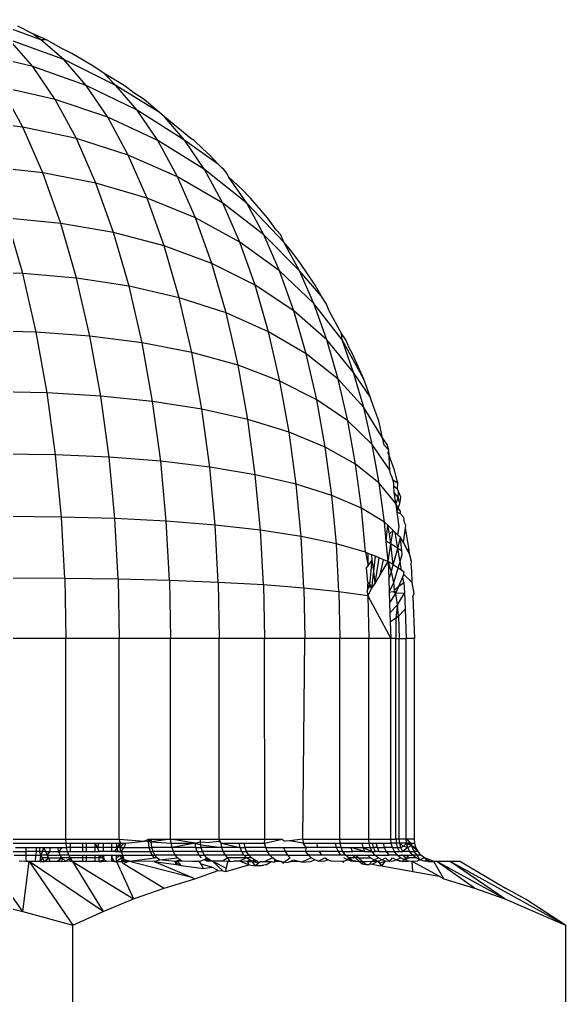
# Model space of a CAD drawing. Header units: millimetres. Extents: x 243 to 2849, y 203 to 3454.
# Drawn here: x 676.48 to 682.6, y 1586.66 to 1597.59 of the extents above; entities that cross this region are included whole.
import ezdxf

# ---------------------------------------------------------------- set-up
doc = ezdxf.new("R2010")
doc.units = ezdxf.units.MM

msp = doc.modelspace()

# ---------------------------------------------------------------- linework, layer by layer
for p, q in [((676.719, 1597.36), (676.105, 1597.588)), ((676.63, 1597.428), (676.462, 1597.513)), ((676.785, 1597.36), (676.63, 1597.428)), ((676.719, 1597.36), (676.63, 1597.428)), ((676.63, 1597.061), (676.37, 1597.36)), ((676.976, 1597.14), (676.37, 1597.36)), ((676.976, 1597.14), (676.719, 1597.36)), ((676.785, 1597.36), (676.719, 1597.36)), ((676.949, 1597.267), (676.785, 1597.36)), ((676.63, 1597.061), (676.018, 1597.207)), ((677.068, 1597.207), (676.949, 1597.267)), ((677.314, 1597.061), (677.068, 1597.207)), ((677.227, 1596.851), (676.976, 1597.14)), ((677.559, 1596.851), (676.976, 1597.14)), ((676.881, 1596.691), (676.63, 1597.061)), ((677.227, 1596.851), (676.63, 1597.061)), ((677.431, 1596.984), (677.314, 1597.061)), ((677.652, 1596.851), (677.431, 1596.984)), ((677.559, 1596.851), (677.431, 1596.984)), ((676.517, 1596.382), (676.275, 1596.829)), ((676.881, 1596.691), (676.275, 1596.829)), ((677.47, 1596.493), (677.227, 1596.851)), ((677.799, 1596.574), (677.227, 1596.851)), ((677.799, 1596.574), (677.559, 1596.851)), ((678.051, 1596.546), (677.559, 1596.851)), ((677.762, 1596.767), (677.652, 1596.851)), ((677.877, 1596.691), (677.762, 1596.767)), ((677.118, 1596.254), (676.881, 1596.691)), ((677.47, 1596.493), (676.881, 1596.691)), ((678.051, 1596.546), (677.877, 1596.691)), ((678.031, 1596.232), (677.799, 1596.574)), ((678.335, 1596.232), (677.799, 1596.574)), ((678.108, 1596.493), (678.051, 1596.546)), ((676.517, 1596.382), (675.907, 1596.455)), ((677.699, 1596.07), (677.47, 1596.493)), ((678.031, 1596.232), (677.47, 1596.493)), ((678.335, 1596.232), (678.108, 1596.493)), ((678.4, 1596.254), (678.108, 1596.493)), ((676.742, 1595.871), (676.517, 1596.382)), ((677.118, 1596.254), (676.517, 1596.382)), ((677.338, 1595.755), (677.118, 1596.254)), ((677.699, 1596.07), (677.118, 1596.254)), ((678.25, 1595.828), (678.031, 1596.232)), ((678.553, 1595.91), (678.031, 1596.232)), ((678.553, 1595.91), (678.335, 1596.232)), ((678.712, 1595.966), (678.335, 1596.232)), ((678.438, 1596.232), (678.4, 1596.254)), ((678.534, 1596.139), (678.438, 1596.232)), ((678.614, 1596.07), (678.534, 1596.139)), ((677.911, 1595.587), (677.699, 1596.07)), ((678.25, 1595.828), (677.699, 1596.07)), ((678.712, 1595.966), (678.614, 1596.07)), ((676.742, 1595.871), (676.134, 1595.938)), ((678.76, 1595.53), (678.553, 1595.91)), ((679.027, 1595.53), (678.553, 1595.91)), ((678.749, 1595.926), (678.712, 1595.966)), ((678.769, 1595.91), (678.749, 1595.926)), ((678.804, 1595.868), (678.769, 1595.91)), ((676.944, 1595.305), (676.742, 1595.871)), ((677.338, 1595.755), (676.742, 1595.871)), ((678.452, 1595.367), (678.25, 1595.828)), ((678.76, 1595.53), (678.25, 1595.828)), ((678.824, 1595.828), (678.804, 1595.868)), ((679.027, 1595.53), (678.824, 1595.828)), ((678.98, 1595.68), (678.824, 1595.828)), ((677.535, 1595.201), (677.338, 1595.755)), ((677.911, 1595.587), (677.338, 1595.755)), ((679.068, 1595.587), (678.98, 1595.68)), ((678.102, 1595.052), (677.911, 1595.587)), ((678.452, 1595.367), (677.911, 1595.587)), ((679.259, 1595.367), (679.068, 1595.587)), ((678.95, 1595.095), (678.76, 1595.53)), ((679.218, 1595.177), (678.76, 1595.53)), ((679.218, 1595.177), (679.027, 1595.53)), ((679.443, 1595.095), (679.027, 1595.53)), ((676.518, 1594.744), (676.338, 1595.364)), ((676.944, 1595.305), (676.338, 1595.364)), ((678.635, 1594.855), (678.452, 1595.367)), ((678.95, 1595.095), (678.452, 1595.367)), ((679.357, 1595.232), (679.259, 1595.367)), ((677.121, 1594.692), (676.944, 1595.305)), ((677.535, 1595.201), (676.944, 1595.305)), ((679.408, 1595.177), (679.357, 1595.232)), ((677.708, 1594.602), (677.535, 1595.201)), ((678.102, 1595.052), (677.535, 1595.201)), ((679.395, 1594.773), (679.218, 1595.177)), ((679.618, 1594.773), (679.218, 1595.177)), ((679.443, 1595.095), (679.408, 1595.177)), ((678.27, 1594.472), (678.102, 1595.052)), ((678.635, 1594.855), (678.102, 1595.052)), ((679.122, 1594.613), (678.95, 1595.095)), ((679.395, 1594.773), (678.95, 1595.095)), ((679.618, 1594.773), (679.443, 1595.095)), ((679.527, 1594.999), (679.443, 1595.095)), ((679.631, 1594.855), (679.527, 1594.999)), ((678.795, 1594.302), (678.635, 1594.855)), ((679.122, 1594.613), (678.635, 1594.855)), ((679.796, 1594.613), (679.631, 1594.855)), ((676.518, 1594.744), (675.909, 1594.76)), ((676.669, 1594.087), (676.518, 1594.744)), ((677.121, 1594.692), (676.518, 1594.744)), ((677.27, 1594.043), (677.121, 1594.692)), ((677.708, 1594.602), (677.121, 1594.692)), ((679.555, 1594.326), (679.395, 1594.773)), ((679.779, 1594.406), (679.395, 1594.773)), ((679.779, 1594.406), (679.618, 1594.773)), ((679.861, 1594.492), (679.618, 1594.773)), ((677.855, 1593.968), (677.708, 1594.602)), ((678.27, 1594.472), (677.708, 1594.602)), ((679.273, 1594.091), (679.122, 1594.613)), ((679.555, 1594.326), (679.122, 1594.613)), ((679.861, 1594.492), (679.796, 1594.613)), ((678.411, 1593.859), (678.27, 1594.472)), ((678.795, 1594.302), (678.27, 1594.472)), ((679.917, 1594.406), (679.861, 1594.492)), ((679.924, 1593.999), (679.779, 1594.406)), ((680.095, 1593.999), (679.779, 1594.406)), ((679.951, 1594.326), (679.917, 1594.406)), ((678.93, 1593.716), (678.795, 1594.302)), ((679.273, 1594.091), (678.795, 1594.302)), ((679.695, 1593.842), (679.555, 1594.326)), ((679.924, 1593.999), (679.555, 1594.326)), ((680.089, 1594.071), (679.951, 1594.326)), ((676.669, 1594.087), (676.061, 1594.101)), ((676.792, 1593.406), (676.669, 1594.087)), ((677.27, 1594.043), (676.669, 1594.087)), ((677.392, 1593.371), (677.27, 1594.043)), ((677.855, 1593.968), (677.27, 1594.043)), ((679.4, 1593.539), (679.273, 1594.091)), ((679.695, 1593.842), (679.273, 1594.091)), ((680.138, 1593.999), (680.089, 1594.071)), ((680.095, 1593.999), (680.089, 1594.071)), ((677.973, 1593.31), (677.855, 1593.968)), ((678.411, 1593.859), (677.855, 1593.968)), ((680.052, 1593.558), (679.924, 1593.999)), ((680.224, 1593.636), (679.924, 1593.999)), ((680.224, 1593.636), (680.095, 1593.999)), ((680.338, 1593.558), (680.095, 1593.999)), ((680.176, 1593.911), (680.138, 1593.999)), ((680.213, 1593.842), (680.176, 1593.911)), ((678.526, 1593.223), (678.411, 1593.859)), ((678.93, 1593.716), (678.411, 1593.859)), ((679.813, 1593.33), (679.695, 1593.842)), ((680.052, 1593.558), (679.695, 1593.842)), ((680.338, 1593.558), (680.213, 1593.842)), ((679.04, 1593.108), (678.93, 1593.716)), ((679.4, 1593.539), (678.93, 1593.716)), ((680.338, 1593.243), (680.224, 1593.636)), ((680.409, 1593.363), (680.224, 1593.636)), ((679.503, 1592.967), (679.4, 1593.539)), ((679.813, 1593.33), (679.4, 1593.539)), ((680.159, 1593.092), (680.052, 1593.558)), ((680.338, 1593.243), (680.052, 1593.558)), ((680.409, 1593.363), (680.338, 1593.558)), ((676.792, 1593.406), (676.184, 1593.417)), ((676.885, 1592.712), (676.792, 1593.406)), ((677.392, 1593.371), (676.792, 1593.406)), ((677.484, 1592.685), (677.392, 1593.371)), ((677.973, 1593.31), (677.392, 1593.371)), ((680.451, 1593.243), (680.409, 1593.363)), ((678.063, 1592.64), (677.973, 1593.31)), ((678.526, 1593.223), (677.973, 1593.31)), ((679.908, 1592.799), (679.813, 1593.33)), ((680.159, 1593.092), (679.813, 1593.33)), ((678.613, 1592.575), (678.526, 1593.223)), ((679.04, 1593.108), (678.526, 1593.223)), ((680.434, 1592.827), (680.338, 1593.243)), ((680.549, 1592.902), (680.338, 1593.243)), ((680.507, 1593.092), (680.451, 1593.243)), ((679.123, 1592.489), (679.04, 1593.108)), ((679.503, 1592.967), (679.04, 1593.108)), ((680.246, 1592.608), (680.159, 1593.092)), ((680.434, 1592.827), (680.159, 1593.092)), ((680.549, 1592.902), (680.507, 1593.092)), ((679.582, 1592.383), (679.503, 1592.967)), ((679.908, 1592.799), (679.503, 1592.967)), ((680.511, 1592.396), (680.434, 1592.827)), ((680.632, 1592.541), (680.434, 1592.827)), ((680.567, 1592.822), (680.549, 1592.902)), ((680.601, 1592.827), (680.549, 1592.902)), ((680.62, 1592.764), (680.567, 1592.822)), ((680.62, 1592.764), (680.601, 1592.827)), ((676.885, 1592.712), (676.278, 1592.72)), ((676.95, 1592.015), (676.885, 1592.712)), ((677.484, 1592.685), (676.885, 1592.712)), ((679.981, 1592.258), (679.908, 1592.799)), ((680.246, 1592.608), (679.908, 1592.799)), ((680.613, 1592.731), (680.62, 1592.764)), ((680.623, 1592.705), (680.613, 1592.731)), ((680.623, 1592.705), (680.62, 1592.764)), ((677.548, 1591.998), (677.484, 1592.685)), ((678.063, 1592.64), (677.484, 1592.685)), ((678.126, 1591.968), (678.063, 1592.64)), ((678.613, 1592.575), (678.063, 1592.64)), ((680.313, 1592.115), (680.246, 1592.608)), ((680.511, 1592.396), (680.246, 1592.608)), ((680.626, 1592.608), (680.623, 1592.705)), ((680.684, 1592.541), (680.623, 1592.705)), ((680.632, 1592.541), (680.626, 1592.608)), ((678.674, 1591.925), (678.613, 1592.575)), ((679.123, 1592.489), (678.613, 1592.575)), ((679.181, 1591.868), (679.123, 1592.489)), ((679.582, 1592.383), (679.123, 1592.489)), ((680.64, 1592.501), (680.632, 1592.541)), ((680.656, 1592.46), (680.64, 1592.501)), ((680.689, 1592.511), (680.684, 1592.541)), ((680.72, 1592.396), (680.689, 1592.511)), ((679.636, 1591.798), (679.582, 1592.383)), ((679.981, 1592.258), (679.582, 1592.383)), ((680.571, 1591.957), (680.511, 1592.396)), ((680.7, 1592.167), (680.511, 1592.396)), ((680.677, 1592.396), (680.656, 1592.46)), ((680.666, 1592.427), (680.656, 1592.46)), ((680.72, 1592.396), (680.666, 1592.427)), ((680.677, 1592.357), (680.677, 1592.396)), ((680.718, 1592.329), (680.72, 1592.396)), ((680.678, 1592.289), (680.677, 1592.357)), ((680.718, 1592.329), (680.677, 1592.357)), ((680.7, 1592.167), (680.678, 1592.289)), ((680.724, 1592.234), (680.678, 1592.289)), ((680.729, 1592.3), (680.718, 1592.329)), ((680.724, 1592.234), (680.729, 1592.3)), ((680.754, 1592.238), (680.729, 1592.3)), ((680.032, 1591.716), (679.981, 1592.258)), ((680.313, 1592.115), (679.981, 1592.258)), ((680.724, 1592.234), (680.7, 1592.167)), ((680.704, 1592.135), (680.7, 1592.167)), ((680.726, 1592.115), (680.7, 1592.167)), ((680.743, 1592.167), (680.724, 1592.234)), ((680.726, 1592.115), (680.743, 1592.167)), ((680.743, 1592.167), (680.754, 1592.238)), ((680.359, 1591.621), (680.313, 1592.115)), ((680.571, 1591.957), (680.313, 1592.115)), ((680.726, 1592.115), (680.704, 1592.135)), ((680.713, 1592.071), (680.704, 1592.135)), ((680.713, 1592.071), (680.726, 1592.115)), ((680.734, 1591.91), (680.713, 1592.071)), ((680.752, 1592.051), (680.713, 1592.071)), ((680.751, 1592.082), (680.726, 1592.115)), ((680.752, 1592.051), (680.751, 1592.082)), ((680.787, 1592.01), (680.752, 1592.051)), ((676.95, 1592.015), (676.343, 1592.021)), ((676.988, 1591.327), (676.95, 1592.015)), ((677.548, 1591.998), (676.95, 1592.015)), ((677.585, 1591.319), (677.548, 1591.998)), ((678.126, 1591.968), (677.548, 1591.998)), ((678.162, 1591.304), (678.126, 1591.968)), ((678.674, 1591.925), (678.126, 1591.968)), ((680.59, 1591.744), (680.571, 1591.957)), ((680.607, 1591.923), (680.571, 1591.957)), ((680.796, 1591.956), (680.787, 1592.01)), ((680.81, 1591.924), (680.796, 1591.956)), ((678.708, 1591.283), (678.674, 1591.925)), ((679.181, 1591.868), (678.674, 1591.925)), ((679.214, 1591.255), (679.181, 1591.868)), ((679.636, 1591.798), (679.181, 1591.868)), ((680.59, 1591.744), (680.607, 1591.923)), ((680.626, 1591.829), (680.607, 1591.923)), ((680.667, 1591.865), (680.607, 1591.923)), ((680.626, 1591.829), (680.667, 1591.865)), ((680.642, 1591.716), (680.667, 1591.865)), ((680.69, 1591.843), (680.667, 1591.865)), ((680.719, 1591.664), (680.69, 1591.843)), ((680.722, 1591.813), (680.69, 1591.843)), ((680.722, 1591.813), (680.734, 1591.91)), ((680.783, 1591.73), (680.806, 1591.896)), ((680.806, 1591.896), (680.81, 1591.924)), ((680.845, 1591.672), (680.806, 1591.896)), ((679.668, 1591.22), (679.636, 1591.798)), ((680.032, 1591.716), (679.636, 1591.798)), ((680.642, 1591.716), (680.59, 1591.744)), ((680.611, 1591.516), (680.59, 1591.744)), ((680.642, 1591.716), (680.626, 1591.829)), ((680.719, 1591.664), (680.751, 1591.785)), ((680.751, 1591.785), (680.722, 1591.813)), ((680.765, 1591.633), (680.751, 1591.785)), ((680.783, 1591.73), (680.751, 1591.785)), ((680.838, 1591.631), (680.783, 1591.73)), ((680.061, 1591.179), (680.032, 1591.716)), ((680.359, 1591.621), (680.032, 1591.716)), ((680.39, 1591.608), (680.359, 1591.621)), ((680.359, 1591.621), (680.387, 1591.47)), ((680.611, 1591.516), (680.642, 1591.716)), ((680.719, 1591.664), (680.642, 1591.716)), ((680.67, 1591.479), (680.642, 1591.716)), ((680.67, 1591.479), (680.719, 1591.664)), ((680.765, 1591.633), (680.719, 1591.664)), ((680.746, 1591.517), (680.719, 1591.664)), ((680.769, 1591.594), (680.765, 1591.633)), ((680.838, 1591.631), (680.845, 1591.672)), ((680.853, 1591.604), (680.838, 1591.631)), ((680.853, 1591.604), (680.845, 1591.672)), ((680.387, 1591.47), (680.39, 1591.608)), ((680.387, 1591.47), (680.434, 1591.531)), ((680.428, 1591.592), (680.39, 1591.608)), ((680.407, 1591.255), (680.434, 1591.531)), ((680.434, 1591.531), (680.428, 1591.592)), ((680.469, 1591.576), (680.428, 1591.592)), ((680.451, 1591.408), (680.434, 1591.531)), ((680.451, 1591.408), (680.469, 1591.576)), ((680.467, 1591.272), (680.513, 1591.557)), ((680.513, 1591.557), (680.469, 1591.576)), ((680.561, 1591.537), (680.513, 1591.557)), ((680.524, 1591.369), (680.561, 1591.537)), ((680.524, 1591.369), (680.611, 1591.516)), ((680.611, 1591.516), (680.561, 1591.537)), ((680.649, 1591.403), (680.611, 1591.516)), ((680.67, 1591.479), (680.611, 1591.516)), ((680.611, 1591.516), (680.619, 1591.321)), ((680.724, 1591.443), (680.746, 1591.517)), ((680.746, 1591.517), (680.769, 1591.594)), ((680.763, 1591.418), (680.746, 1591.517)), ((680.872, 1591.516), (680.853, 1591.604)), ((680.869, 1591.489), (680.872, 1591.516)), ((680.368, 1591.447), (680.387, 1591.47)), ((680.383, 1591.283), (680.368, 1591.447)), ((680.431, 1591.22), (680.451, 1591.408)), ((680.467, 1591.272), (680.451, 1591.408)), ((680.619, 1591.321), (680.649, 1591.403)), ((680.649, 1591.403), (680.67, 1591.479)), ((680.677, 1591.283), (680.649, 1591.403)), ((680.724, 1591.443), (680.67, 1591.479)), ((680.677, 1591.283), (680.724, 1591.443)), ((680.787, 1591.403), (680.724, 1591.443)), ((680.787, 1591.403), (680.763, 1591.418)), ((680.787, 1591.403), (680.776, 1591.344)), ((680.788, 1591.372), (680.787, 1591.403)), ((680.879, 1591.416), (680.869, 1591.489)), ((680.883, 1591.283), (680.879, 1591.416)), ((676.988, 1591.327), (676.381, 1591.33)), ((676.988, 1591.327), (677, 1590.656)), ((677.585, 1591.319), (676.988, 1591.327)), ((677.585, 1591.319), (677.596, 1590.656)), ((678.162, 1591.304), (677.585, 1591.319)), ((678.162, 1591.304), (678.173, 1590.656)), ((678.708, 1591.283), (678.162, 1591.304)), ((680.467, 1591.272), (680.524, 1591.369)), ((680.619, 1591.321), (680.624, 1591.174)), ((680.733, 1591.24), (680.776, 1591.344)), ((680.776, 1591.344), (680.788, 1591.372)), ((680.787, 1591.283), (680.776, 1591.344)), ((680.883, 1591.283), (680.788, 1591.372)), ((678.708, 1591.283), (678.72, 1590.656)), ((679.214, 1591.255), (678.708, 1591.283)), ((679.214, 1591.255), (679.225, 1590.656)), ((679.668, 1591.22), (679.214, 1591.255)), ((679.668, 1591.22), (679.678, 1590.656)), ((680.061, 1591.179), (679.668, 1591.22)), ((680.061, 1591.179), (680.07, 1590.656)), ((680.385, 1591.133), (680.061, 1591.179)), ((680.383, 1591.283), (680.379, 1591.249)), ((680.431, 1591.22), (680.379, 1591.249)), ((680.379, 1591.249), (680.382, 1591.2)), ((680.407, 1591.255), (680.382, 1591.2)), ((680.385, 1591.133), (680.382, 1591.2)), ((680.383, 1591.283), (680.407, 1591.255)), ((680.385, 1591.133), (680.431, 1591.22)), ((680.407, 1591.255), (680.431, 1591.22)), ((680.431, 1591.22), (680.467, 1591.272)), ((680.624, 1591.174), (680.677, 1591.283)), ((680.624, 1591.174), (680.663, 1591.183)), ((680.7, 1591.159), (680.663, 1591.183)), ((680.684, 1591.2), (680.677, 1591.283)), ((680.684, 1591.2), (680.733, 1591.24)), ((680.7, 1591.159), (680.684, 1591.2)), ((680.7, 1591.159), (680.733, 1591.24)), ((680.733, 1591.24), (680.787, 1591.283)), ((680.787, 1591.283), (680.795, 1591.163)), ((680.903, 1591.159), (680.883, 1591.283)), ((680.385, 1591.133), (680.643, 1590.656)), ((680.385, 1591.133), (680.394, 1590.656)), ((680.624, 1591.174), (680.628, 1591.05)), ((680.628, 1591.05), (680.7, 1591.159)), ((680.795, 1591.163), (680.7, 1591.159)), ((680.717, 1591.032), (680.7, 1591.159)), ((680.717, 1591.032), (680.795, 1591.163)), ((680.795, 1591.163), (680.802, 1590.982)), ((680.889, 1591.125), (680.903, 1591.159)), ((680.889, 1591.125), (680.906, 1590.656)), ((680.628, 1591.05), (680.632, 1590.941)), ((680.632, 1590.941), (680.717, 1591.032)), ((680.717, 1591.032), (680.7, 1590.885)), ((680.728, 1590.905), (680.717, 1591.032)), ((680.728, 1590.905), (680.802, 1590.982)), ((680.802, 1590.982), (680.814, 1590.656)), ((680.632, 1590.941), (680.636, 1590.841)), ((680.636, 1590.841), (680.7, 1590.885)), ((680.7, 1590.885), (680.728, 1590.905)), ((680.7, 1590.885), (680.7, 1590.656)), ((680.728, 1590.905), (680.737, 1590.656)), ((680.636, 1590.841), (680.643, 1590.656)), ((677, 1590.656), (676.393, 1590.656)), ((677, 1588.406), (677, 1590.656)), ((677.596, 1590.656), (677, 1590.656)), ((677.596, 1588.406), (677.596, 1590.656)), ((678.173, 1590.656), (677.596, 1590.656)), ((678.173, 1588.406), (678.173, 1590.656)), ((678.72, 1590.656), (678.173, 1590.656)), ((678.72, 1588.406), (678.72, 1590.656)), ((679.225, 1590.656), (678.72, 1590.656)), ((679.23, 1588.406), (679.225, 1590.656)), ((679.678, 1590.656), (679.225, 1590.656)), ((679.657, 1588.406), (679.678, 1590.656)), ((680.07, 1590.656), (679.678, 1590.656)), ((680.07, 1588.406), (680.07, 1590.656)), ((680.394, 1590.656), (680.07, 1590.656)), ((680.394, 1588.406), (680.394, 1590.656)), ((680.643, 1590.656), (680.394, 1590.656)), ((680.643, 1588.406), (680.643, 1590.656)), ((680.7, 1590.656), (680.643, 1590.656)), ((680.7, 1588.406), (680.7, 1590.656)), ((680.7, 1590.656), (680.737, 1590.656)), ((680.737, 1588.406), (680.737, 1590.656)), ((680.737, 1590.656), (680.814, 1590.656)), ((680.814, 1588.406), (680.814, 1590.656)), ((680.906, 1590.656), (680.814, 1590.656)), ((680.906, 1588.406), (680.906, 1590.656)), ((676.393, 1588.406), (677, 1588.406)), ((676.394, 1588.361), (677.002, 1588.361)), ((677, 1588.406), (677.596, 1588.406)), ((677.002, 1588.361), (677, 1588.406)), ((677.008, 1588.314), (677.002, 1588.361)), ((677.002, 1588.361), (677.047, 1588.361)), ((677.047, 1588.361), (677.047, 1588.314)), ((677.047, 1588.361), (677.19, 1588.361)), ((677.19, 1588.314), (677.19, 1588.361)), ((677.19, 1588.361), (677.232, 1588.361)), ((677.232, 1588.314), (677.232, 1588.361)), ((677.232, 1588.361), (677.328, 1588.361)), ((677.356, 1588.314), (677.328, 1588.361)), ((677.328, 1588.314), (677.328, 1588.361)), ((677.328, 1588.361), (677.374, 1588.361)), ((677.356, 1588.314), (677.374, 1588.361)), ((677.374, 1588.361), (677.42, 1588.361)), ((677.42, 1588.361), (677.42, 1588.314)), ((677.42, 1588.361), (677.515, 1588.361)), ((677.515, 1588.314), (677.515, 1588.361)), ((677.515, 1588.361), (677.568, 1588.361)), ((677.575, 1588.314), (677.568, 1588.361)), ((677.568, 1588.361), (677.612, 1588.361)), ((677.575, 1588.314), (677.612, 1588.361)), ((677.612, 1588.361), (677.596, 1588.406)), ((677.596, 1588.406), (677.88, 1588.384)), ((677.606, 1588.314), (677.612, 1588.361)), ((677.645, 1588.361), (677.606, 1588.314)), ((677.612, 1588.361), (677.645, 1588.361)), ((677.645, 1588.361), (677.673, 1588.361)), ((677.653, 1588.314), (677.673, 1588.361)), ((677.673, 1588.361), (677.88, 1588.384)), ((677.88, 1588.384), (677.925, 1588.406)), ((677.926, 1588.38), (677.88, 1588.384)), ((677.925, 1588.406), (677.926, 1588.38)), ((677.925, 1588.406), (677.955, 1588.406)), ((677.926, 1588.38), (677.955, 1588.406)), ((677.935, 1588.314), (677.926, 1588.38)), ((677.926, 1588.38), (677.956, 1588.378)), ((677.955, 1588.406), (677.956, 1588.378)), ((677.955, 1588.406), (678.173, 1588.406)), ((678.173, 1588.406), (677.956, 1588.378)), ((677.965, 1588.314), (677.956, 1588.378)), ((677.956, 1588.378), (678.182, 1588.361)), ((678.182, 1588.361), (678.173, 1588.406)), ((678.448, 1588.361), (678.173, 1588.406)), ((678.173, 1588.406), (678.446, 1588.406)), ((678.191, 1588.314), (678.182, 1588.361)), ((678.182, 1588.361), (678.448, 1588.361)), ((678.448, 1588.361), (678.191, 1588.314)), ((678.446, 1588.406), (678.506, 1588.406)), ((678.448, 1588.361), (678.507, 1588.379)), ((678.457, 1588.314), (678.448, 1588.361)), ((678.448, 1588.361), (678.513, 1588.342)), ((678.506, 1588.406), (678.507, 1588.379)), ((678.506, 1588.406), (678.72, 1588.406)), ((678.518, 1588.314), (678.507, 1588.379)), ((678.507, 1588.379), (678.609, 1588.37)), ((678.513, 1588.342), (678.749, 1588.314)), ((678.721, 1588.381), (678.609, 1588.37)), ((678.72, 1588.406), (679.23, 1588.406)), ((678.739, 1588.361), (678.72, 1588.406)), ((678.721, 1588.381), (678.72, 1588.406)), ((678.739, 1588.361), (678.721, 1588.381)), ((678.749, 1588.314), (678.739, 1588.361)), ((678.739, 1588.361), (678.944, 1588.361)), ((678.739, 1588.361), (678.954, 1588.314)), ((678.954, 1588.314), (678.944, 1588.361)), ((678.944, 1588.361), (678.999, 1588.361)), ((679.009, 1588.314), (678.999, 1588.361)), ((678.999, 1588.361), (679.228, 1588.361)), ((679.228, 1588.361), (679.23, 1588.406)), ((679.228, 1588.361), (679.425, 1588.406)), ((679.243, 1588.314), (679.228, 1588.361)), ((679.23, 1588.406), (679.425, 1588.406)), ((679.425, 1588.406), (679.449, 1588.384)), ((679.508, 1588.39), (679.449, 1588.384)), ((679.657, 1588.406), (679.508, 1588.39)), ((679.661, 1588.361), (679.508, 1588.39)), ((679.657, 1588.406), (679.661, 1588.361)), ((679.657, 1588.406), (680.07, 1588.406)), ((679.693, 1588.314), (679.661, 1588.361)), ((679.661, 1588.361), (679.808, 1588.361)), ((679.808, 1588.361), (679.82, 1588.314)), ((679.808, 1588.361), (680.022, 1588.361)), ((680.033, 1588.314), (680.022, 1588.361)), ((680.022, 1588.361), (680.074, 1588.361)), ((680.07, 1588.406), (680.394, 1588.406)), ((680.074, 1588.361), (680.07, 1588.406)), ((680.086, 1588.314), (680.074, 1588.361)), ((680.074, 1588.361), (680.316, 1588.361)), ((680.316, 1588.361), (680.329, 1588.314)), ((680.316, 1588.361), (680.398, 1588.361)), ((680.394, 1588.406), (680.643, 1588.406)), ((680.398, 1588.361), (680.394, 1588.406)), ((680.41, 1588.314), (680.398, 1588.361)), ((680.398, 1588.361), (680.435, 1588.361)), ((680.448, 1588.314), (680.435, 1588.361)), ((680.435, 1588.361), (680.478, 1588.361)), ((680.491, 1588.314), (680.478, 1588.361)), ((680.478, 1588.361), (680.555, 1588.361)), ((680.555, 1588.361), (680.568, 1588.314)), ((680.555, 1588.361), (680.647, 1588.361)), ((680.647, 1588.361), (680.643, 1588.406)), ((680.643, 1588.406), (680.7, 1588.406)), ((680.66, 1588.314), (680.647, 1588.361)), ((680.704, 1588.361), (680.647, 1588.361)), ((680.7, 1588.406), (680.704, 1588.361)), ((680.737, 1588.406), (680.7, 1588.406)), ((680.717, 1588.314), (680.704, 1588.361)), ((680.742, 1588.361), (680.704, 1588.361)), ((680.814, 1588.406), (680.737, 1588.406)), ((680.742, 1588.361), (680.737, 1588.406)), ((680.818, 1588.361), (680.742, 1588.361)), ((680.755, 1588.314), (680.742, 1588.361)), ((680.742, 1588.361), (680.784, 1588.326)), ((680.818, 1588.361), (680.784, 1588.326)), ((680.818, 1588.361), (680.814, 1588.406)), ((680.867, 1588.361), (680.814, 1588.406)), ((680.906, 1588.406), (680.814, 1588.406)), ((680.831, 1588.314), (680.818, 1588.361)), ((680.818, 1588.361), (680.842, 1588.35)), ((680.867, 1588.361), (680.818, 1588.361)), ((680.831, 1588.314), (680.874, 1588.336)), ((680.842, 1588.35), (680.91, 1588.361)), ((680.842, 1588.35), (680.874, 1588.336)), ((680.874, 1588.336), (680.867, 1588.361)), ((680.867, 1588.361), (680.91, 1588.361)), ((680.904, 1588.269), (680.874, 1588.336)), ((680.874, 1588.336), (680.924, 1588.314)), ((680.874, 1588.336), (680.947, 1588.269)), ((680.91, 1588.361), (680.906, 1588.406)), ((680.924, 1588.314), (680.91, 1588.361)), ((676.409, 1588.269), (676.551, 1588.269)), ((676.422, 1588.229), (676.551, 1588.229)), ((676.435, 1588.314), (676.551, 1588.314)), ((676.551, 1588.314), (676.551, 1588.269)), ((676.551, 1588.314), (676.667, 1588.314)), ((676.551, 1588.269), (676.551, 1588.229)), ((676.666, 1588.269), (676.551, 1588.269)), ((676.551, 1588.229), (676.551, 1588.156)), ((676.551, 1588.229), (676.664, 1588.229)), ((676.662, 1588.156), (676.664, 1588.229)), ((676.666, 1588.269), (676.664, 1588.229)), ((676.664, 1588.229), (676.719, 1588.229)), ((676.667, 1588.314), (676.666, 1588.269)), ((676.705, 1588.269), (676.666, 1588.269)), ((676.667, 1588.314), (676.711, 1588.314)), ((676.705, 1588.269), (676.711, 1588.314)), ((676.719, 1588.229), (676.705, 1588.269)), ((676.776, 1588.269), (676.705, 1588.269)), ((676.711, 1588.314), (676.753, 1588.314)), ((676.711, 1588.156), (676.719, 1588.229)), ((676.753, 1588.314), (676.719, 1588.229)), ((676.737, 1588.197), (676.719, 1588.229)), ((676.79, 1588.229), (676.719, 1588.229)), ((676.776, 1588.269), (676.753, 1588.314)), ((676.753, 1588.314), (676.825, 1588.314)), ((676.79, 1588.229), (676.776, 1588.269)), ((676.776, 1588.269), (676.825, 1588.269)), ((676.79, 1588.229), (676.825, 1588.269)), ((676.808, 1588.197), (676.79, 1588.229)), ((676.79, 1588.229), (676.935, 1588.229)), ((676.825, 1588.314), (676.909, 1588.314)), ((676.825, 1588.269), (676.825, 1588.314)), ((676.825, 1588.269), (676.92, 1588.269)), ((676.92, 1588.269), (676.909, 1588.314)), ((676.909, 1588.314), (676.957, 1588.314)), ((676.957, 1588.314), (676.92, 1588.269)), ((676.935, 1588.229), (676.92, 1588.269)), ((676.92, 1588.269), (677.019, 1588.269)), ((677.034, 1588.229), (676.935, 1588.229)), ((676.954, 1588.197), (676.935, 1588.229)), ((676.957, 1588.314), (677.008, 1588.314)), ((677.019, 1588.269), (677.008, 1588.314)), ((677.047, 1588.314), (677.008, 1588.314)), ((677.034, 1588.229), (677.019, 1588.269)), ((677.019, 1588.269), (677.047, 1588.269)), ((677.054, 1588.197), (677.034, 1588.229)), ((677.034, 1588.229), (677.047, 1588.156)), ((677.034, 1588.229), (677.19, 1588.229)), ((677.047, 1588.314), (677.047, 1588.269)), ((677.19, 1588.314), (677.047, 1588.314)), ((677.047, 1588.269), (677.19, 1588.269)), ((677.19, 1588.269), (677.19, 1588.314)), ((677.232, 1588.314), (677.19, 1588.314)), ((677.19, 1588.269), (677.232, 1588.269)), ((677.19, 1588.156), (677.19, 1588.229)), ((677.19, 1588.229), (677.232, 1588.229)), ((677.232, 1588.269), (677.232, 1588.314)), ((677.328, 1588.314), (677.232, 1588.314)), ((677.232, 1588.269), (677.328, 1588.269)), ((677.232, 1588.156), (677.232, 1588.229)), ((677.232, 1588.229), (677.328, 1588.229)), ((677.328, 1588.269), (677.328, 1588.314)), ((677.356, 1588.314), (677.328, 1588.314)), ((677.328, 1588.269), (677.374, 1588.269)), ((677.328, 1588.156), (677.328, 1588.229)), ((677.328, 1588.229), (677.374, 1588.229)), ((677.374, 1588.269), (677.356, 1588.314)), ((677.42, 1588.314), (677.356, 1588.314)), ((677.42, 1588.269), (677.374, 1588.269)), ((677.374, 1588.156), (677.374, 1588.229)), ((677.406, 1588.197), (677.374, 1588.229)), ((677.374, 1588.229), (677.42, 1588.229)), ((677.406, 1588.197), (677.42, 1588.229)), ((677.42, 1588.314), (677.42, 1588.269)), ((677.515, 1588.314), (677.42, 1588.314)), ((677.515, 1588.269), (677.42, 1588.269)), ((677.42, 1588.229), (677.43, 1588.174)), ((677.42, 1588.229), (677.515, 1588.229)), ((677.515, 1588.269), (677.515, 1588.314)), ((677.575, 1588.314), (677.515, 1588.314)), ((677.547, 1588.269), (677.515, 1588.269)), ((677.588, 1588.269), (677.515, 1588.269)), ((677.515, 1588.156), (677.515, 1588.229)), ((677.515, 1588.229), (677.515, 1588.197)), ((677.515, 1588.229), (677.569, 1588.229)), ((677.575, 1588.314), (677.547, 1588.269)), ((677.588, 1588.269), (677.547, 1588.269)), ((677.547, 1588.269), (677.619, 1588.269)), ((677.569, 1588.156), (677.569, 1588.229)), ((677.569, 1588.197), (677.606, 1588.229)), ((677.569, 1588.229), (677.637, 1588.229)), ((677.588, 1588.269), (677.575, 1588.314)), ((677.606, 1588.314), (677.575, 1588.314)), ((677.619, 1588.269), (677.588, 1588.269)), ((677.619, 1588.269), (677.606, 1588.314)), ((677.606, 1588.314), (677.653, 1588.314)), ((677.628, 1588.197), (677.606, 1588.229)), ((677.619, 1588.269), (677.653, 1588.314)), ((677.637, 1588.229), (677.619, 1588.269)), ((677.619, 1588.269), (677.949, 1588.269)), ((677.629, 1588.156), (677.637, 1588.229)), ((677.653, 1588.174), (677.637, 1588.229)), ((677.637, 1588.229), (677.969, 1588.229)), ((677.653, 1588.314), (677.935, 1588.314)), ((677.949, 1588.269), (677.935, 1588.314)), ((677.935, 1588.314), (677.965, 1588.314)), ((677.969, 1588.229), (677.949, 1588.269)), ((677.949, 1588.269), (677.98, 1588.269)), ((677.98, 1588.269), (677.965, 1588.314)), ((678.191, 1588.314), (677.965, 1588.314)), ((677.993, 1588.197), (677.969, 1588.229)), ((677.969, 1588.229), (677.999, 1588.229)), ((677.999, 1588.229), (677.98, 1588.269)), ((678.206, 1588.269), (677.98, 1588.269)), ((678.023, 1588.197), (677.999, 1588.229)), ((678.226, 1588.229), (677.999, 1588.229)), ((678.206, 1588.269), (678.191, 1588.314)), ((678.457, 1588.314), (678.191, 1588.314)), ((678.226, 1588.229), (678.206, 1588.269)), ((678.473, 1588.269), (678.206, 1588.269)), ((678.251, 1588.197), (678.226, 1588.229)), ((678.495, 1588.229), (678.226, 1588.229)), ((678.473, 1588.269), (678.457, 1588.314)), ((678.457, 1588.314), (678.518, 1588.314)), ((678.495, 1588.229), (678.473, 1588.269)), ((678.473, 1588.269), (678.533, 1588.269)), ((678.521, 1588.197), (678.495, 1588.229)), ((678.495, 1588.229), (678.555, 1588.229)), ((678.533, 1588.269), (678.518, 1588.314)), ((678.749, 1588.314), (678.518, 1588.314)), ((678.555, 1588.229), (678.533, 1588.269)), ((678.765, 1588.269), (678.533, 1588.269)), ((678.582, 1588.197), (678.555, 1588.229)), ((678.788, 1588.229), (678.555, 1588.229)), ((678.765, 1588.269), (678.749, 1588.314)), ((678.954, 1588.314), (678.749, 1588.314)), ((678.788, 1588.229), (678.765, 1588.269)), ((678.971, 1588.269), (678.765, 1588.269)), ((678.816, 1588.197), (678.788, 1588.229)), ((678.995, 1588.229), (678.788, 1588.229)), ((678.971, 1588.269), (678.954, 1588.314)), ((678.954, 1588.314), (679.009, 1588.314)), ((678.995, 1588.229), (678.971, 1588.269)), ((678.971, 1588.269), (679.026, 1588.269)), ((679.025, 1588.197), (678.995, 1588.229)), ((678.995, 1588.229), (679.05, 1588.229)), ((679.243, 1588.314), (679.009, 1588.314)), ((679.026, 1588.269), (679.009, 1588.314)), ((679.05, 1588.229), (679.026, 1588.269)), ((679.261, 1588.269), (679.026, 1588.269)), ((679.08, 1588.197), (679.05, 1588.229)), ((679.287, 1588.229), (679.05, 1588.229)), ((679.261, 1588.269), (679.243, 1588.314)), ((679.243, 1588.314), (679.439, 1588.314)), ((679.287, 1588.229), (679.261, 1588.269)), ((679.457, 1588.269), (679.261, 1588.269)), ((679.317, 1588.197), (679.287, 1588.229)), ((679.483, 1588.229), (679.287, 1588.229)), ((679.439, 1588.314), (679.457, 1588.269)), ((679.439, 1588.314), (679.693, 1588.314)), ((679.457, 1588.269), (679.483, 1588.229)), ((679.691, 1588.269), (679.457, 1588.269)), ((679.483, 1588.229), (679.515, 1588.197)), ((679.483, 1588.229), (679.718, 1588.229)), ((679.691, 1588.269), (679.693, 1588.314)), ((679.718, 1588.229), (679.691, 1588.269)), ((679.839, 1588.269), (679.691, 1588.269)), ((679.82, 1588.314), (679.693, 1588.314)), ((679.751, 1588.197), (679.718, 1588.229)), ((679.867, 1588.229), (679.718, 1588.229)), ((680.033, 1588.314), (679.82, 1588.314)), ((679.839, 1588.269), (679.867, 1588.229)), ((680.054, 1588.269), (679.839, 1588.269)), ((680.082, 1588.229), (679.867, 1588.229)), ((680.054, 1588.269), (680.033, 1588.314)), ((680.086, 1588.314), (680.033, 1588.314)), ((680.082, 1588.229), (680.054, 1588.269)), ((680.106, 1588.269), (680.054, 1588.269)), ((680.135, 1588.229), (680.082, 1588.229)), ((680.106, 1588.269), (680.086, 1588.314)), ((680.086, 1588.314), (680.194, 1588.314)), ((680.135, 1588.229), (680.106, 1588.269)), ((680.106, 1588.269), (680.214, 1588.269)), ((680.171, 1588.197), (680.135, 1588.229)), ((680.135, 1588.229), (680.209, 1588.229)), ((680.214, 1588.269), (680.194, 1588.314)), ((680.194, 1588.314), (680.329, 1588.314)), ((680.35, 1588.269), (680.194, 1588.314)), ((680.245, 1588.197), (680.209, 1588.229)), ((680.209, 1588.229), (680.244, 1588.229)), ((680.35, 1588.269), (680.214, 1588.269)), ((680.28, 1588.197), (680.244, 1588.229)), ((680.244, 1588.229), (680.38, 1588.229)), ((680.329, 1588.314), (680.35, 1588.269)), ((680.329, 1588.314), (680.41, 1588.314)), ((680.329, 1588.314), (680.432, 1588.269)), ((680.35, 1588.269), (680.432, 1588.269)), ((680.38, 1588.229), (680.416, 1588.197)), ((680.38, 1588.229), (680.462, 1588.229)), ((680.432, 1588.269), (680.41, 1588.314)), ((680.41, 1588.314), (680.448, 1588.314)), ((680.462, 1588.229), (680.432, 1588.269)), ((680.432, 1588.269), (680.469, 1588.269)), ((680.469, 1588.269), (680.448, 1588.314)), ((680.491, 1588.314), (680.448, 1588.314)), ((680.499, 1588.197), (680.462, 1588.229)), ((680.462, 1588.229), (680.621, 1588.229)), ((680.513, 1588.269), (680.469, 1588.269)), ((680.513, 1588.269), (680.491, 1588.314)), ((680.491, 1588.314), (680.568, 1588.314)), ((680.513, 1588.269), (680.59, 1588.269)), ((680.568, 1588.314), (680.59, 1588.269)), ((680.66, 1588.314), (680.568, 1588.314)), ((680.59, 1588.269), (680.621, 1588.229)), ((680.59, 1588.269), (680.682, 1588.269)), ((680.713, 1588.229), (680.621, 1588.229)), ((680.682, 1588.269), (680.66, 1588.314)), ((680.66, 1588.314), (680.717, 1588.314)), ((680.713, 1588.229), (680.682, 1588.269)), ((680.682, 1588.269), (680.74, 1588.269)), ((680.752, 1588.197), (680.713, 1588.229)), ((680.713, 1588.229), (680.771, 1588.229)), ((680.74, 1588.269), (680.717, 1588.314)), ((680.717, 1588.314), (680.755, 1588.314)), ((680.74, 1588.269), (680.777, 1588.269)), ((680.784, 1588.326), (680.755, 1588.314)), ((680.777, 1588.269), (680.755, 1588.314)), ((680.771, 1588.229), (680.809, 1588.229)), ((680.81, 1588.197), (680.771, 1588.229)), ((680.831, 1588.314), (680.777, 1588.269)), ((680.854, 1588.269), (680.777, 1588.269)), ((680.831, 1588.314), (680.784, 1588.326)), ((680.848, 1588.197), (680.809, 1588.229)), ((680.809, 1588.229), (680.886, 1588.229)), ((680.854, 1588.269), (680.831, 1588.314)), ((680.886, 1588.229), (680.854, 1588.269)), ((680.854, 1588.269), (680.904, 1588.269)), ((680.925, 1588.197), (680.886, 1588.229)), ((680.936, 1588.229), (680.886, 1588.229)), ((680.947, 1588.269), (680.904, 1588.269)), ((680.936, 1588.229), (680.904, 1588.269)), ((680.947, 1588.269), (680.924, 1588.314)), ((680.979, 1588.229), (680.936, 1588.229)), ((680.969, 1588.174), (680.936, 1588.229)), ((680.979, 1588.229), (680.947, 1588.269)), ((681.019, 1588.197), (680.979, 1588.229)), ((676.518, 1587.597), (676.117, 1588.156)), ((676.551, 1588.156), (676.479, 1588.159)), ((676.518, 1587.597), (676.591, 1588.156)), ((676.591, 1588.156), (676.551, 1588.156)), ((676.591, 1588.156), (677.08, 1587.442)), ((677.42, 1587.598), (676.591, 1588.156)), ((676.662, 1588.156), (676.591, 1588.156)), ((676.711, 1588.156), (676.662, 1588.156)), ((676.737, 1588.197), (676.711, 1588.156)), ((676.711, 1588.156), (676.757, 1588.156)), ((676.757, 1588.156), (676.737, 1588.197)), ((676.808, 1588.197), (676.737, 1588.197)), ((676.757, 1588.156), (676.808, 1588.197)), ((676.825, 1588.156), (676.757, 1588.156)), ((676.825, 1588.156), (676.808, 1588.197)), ((676.808, 1588.197), (676.954, 1588.197)), ((676.905, 1588.156), (676.825, 1588.156)), ((676.954, 1588.197), (676.905, 1588.156)), ((676.957, 1588.156), (676.905, 1588.156)), ((676.996, 1588.16), (676.954, 1588.197)), ((677.054, 1588.197), (676.954, 1588.197)), ((676.954, 1588.197), (676.957, 1588.156)), ((676.957, 1588.156), (676.996, 1588.16)), ((676.996, 1588.16), (677.054, 1588.197)), ((677.047, 1588.156), (676.996, 1588.16)), ((677.075, 1588.156), (677.047, 1588.156)), ((677.075, 1588.156), (677.054, 1588.197)), ((677.406, 1588.197), (677.054, 1588.197)), ((677.075, 1588.156), (677.76, 1587.738)), ((677.075, 1588.156), (677.42, 1587.598)), ((677.19, 1588.156), (677.075, 1588.156)), ((677.232, 1588.156), (677.19, 1588.156)), ((677.328, 1588.156), (677.232, 1588.156)), ((677.374, 1588.156), (677.328, 1588.156)), ((677.43, 1588.174), (677.374, 1588.156)), ((677.374, 1588.156), (677.402, 1588.158)), ((677.43, 1588.174), (677.402, 1588.158)), ((677.402, 1588.158), (677.454, 1588.16)), ((677.43, 1588.174), (677.406, 1588.197)), ((677.454, 1588.16), (677.43, 1588.174)), ((677.515, 1588.156), (677.454, 1588.16)), ((677.515, 1588.197), (677.542, 1588.156)), ((677.542, 1588.156), (677.515, 1588.156)), ((677.542, 1588.156), (677.569, 1588.156)), ((677.569, 1588.156), (677.569, 1588.197)), ((677.628, 1588.197), (677.569, 1588.156)), ((677.569, 1588.156), (677.76, 1587.738)), ((677.569, 1588.156), (677.629, 1588.156)), ((677.653, 1588.174), (677.628, 1588.197)), ((677.629, 1588.156), (677.653, 1588.174)), ((677.629, 1588.156), (677.678, 1588.16)), ((677.646, 1588.134), (677.629, 1588.156)), ((677.712, 1588.16), (677.646, 1588.134)), ((677.646, 1588.134), (678.102, 1587.86)), ((677.678, 1588.16), (677.653, 1588.174)), ((677.712, 1588.16), (677.653, 1588.174)), ((677.712, 1588.16), (677.678, 1588.16)), ((677.712, 1588.16), (677.993, 1588.197)), ((677.989, 1588.156), (677.712, 1588.16)), ((677.712, 1588.16), (678.408, 1587.98)), ((677.989, 1588.156), (678.05, 1588.174)), ((677.989, 1588.156), (678.236, 1588.122)), ((677.989, 1588.156), (678.408, 1587.98)), ((678.023, 1588.197), (677.993, 1588.197)), ((678.05, 1588.174), (678.023, 1588.197)), ((678.05, 1588.174), (678.251, 1588.197)), ((678.225, 1588.156), (678.05, 1588.174)), ((678.28, 1588.174), (678.225, 1588.156)), ((678.225, 1588.156), (678.264, 1588.119)), ((678.236, 1588.122), (678.225, 1588.156)), ((678.225, 1588.156), (678.257, 1588.156)), ((678.294, 1588.114), (678.236, 1588.122)), ((678.236, 1588.122), (678.264, 1588.119)), ((678.28, 1588.174), (678.251, 1588.197)), ((678.28, 1588.174), (678.257, 1588.156)), ((678.309, 1588.16), (678.257, 1588.156)), ((678.294, 1588.114), (678.257, 1588.156)), ((678.264, 1588.119), (678.294, 1588.114)), ((678.309, 1588.16), (678.28, 1588.174)), ((678.413, 1588.156), (678.309, 1588.16)), ((678.497, 1588.156), (678.413, 1588.156)), ((678.551, 1588.174), (678.497, 1588.156)), ((678.515, 1588.126), (678.497, 1588.156)), ((678.544, 1588.08), (678.515, 1588.126)), ((678.635, 1588.092), (678.515, 1588.126)), ((678.551, 1588.174), (678.582, 1588.197)), ((678.583, 1588.16), (678.551, 1588.174)), ((678.613, 1588.174), (678.551, 1588.174)), ((678.613, 1588.174), (678.582, 1588.197)), ((678.582, 1588.197), (678.644, 1588.16)), ((678.613, 1588.174), (678.583, 1588.16)), ((678.644, 1588.16), (678.583, 1588.16)), ((678.644, 1588.16), (678.613, 1588.174)), ((678.644, 1588.16), (678.798, 1588.082)), ((678.644, 1588.16), (678.758, 1588.051)), ((678.709, 1588.16), (678.644, 1588.16)), ((678.754, 1588.159), (678.709, 1588.16)), ((678.816, 1588.197), (678.754, 1588.159)), ((678.811, 1588.156), (678.754, 1588.159)), ((678.792, 1588.046), (679.052, 1588.12)), ((678.811, 1588.156), (678.798, 1588.082)), ((678.811, 1588.156), (678.881, 1588.16)), ((678.843, 1588.156), (678.811, 1588.156)), ((678.843, 1588.156), (678.816, 1588.197)), ((679.025, 1588.197), (678.816, 1588.197)), ((678.843, 1588.156), (678.881, 1588.16)), ((678.946, 1588.16), (678.881, 1588.16)), ((679.025, 1588.197), (678.946, 1588.16)), ((679.035, 1588.156), (678.946, 1588.16)), ((679.052, 1588.12), (678.946, 1588.16)), ((679.058, 1588.174), (679.025, 1588.197)), ((679.08, 1588.197), (679.025, 1588.197)), ((679.035, 1588.156), (679.058, 1588.174)), ((679.035, 1588.156), (679.052, 1588.12)), ((679.035, 1588.156), (679.09, 1588.156)), ((679.052, 1588.12), (679.125, 1588.109)), ((679.09, 1588.156), (679.058, 1588.174)), ((679.113, 1588.174), (679.08, 1588.197)), ((679.113, 1588.174), (679.09, 1588.156)), ((679.148, 1588.16), (679.09, 1588.156)), ((679.125, 1588.109), (679.09, 1588.156)), ((679.161, 1588.138), (679.09, 1588.156)), ((679.148, 1588.16), (679.113, 1588.174)), ((679.183, 1588.156), (679.125, 1588.109)), ((679.161, 1588.138), (679.148, 1588.16)), ((679.183, 1588.156), (679.161, 1588.138)), ((679.243, 1588.118), (679.173, 1588.11)), ((679.183, 1588.156), (679.23, 1588.157)), ((679.317, 1588.197), (679.23, 1588.157)), ((679.23, 1588.157), (679.303, 1588.158)), ((679.243, 1588.118), (679.303, 1588.158)), ((679.303, 1588.158), (679.335, 1588.15)), ((679.367, 1588.156), (679.317, 1588.197)), ((679.347, 1588.174), (679.317, 1588.197)), ((679.335, 1588.15), (679.347, 1588.174)), ((679.367, 1588.156), (679.335, 1588.15)), ((679.367, 1588.156), (679.347, 1588.174)), ((679.347, 1588.174), (679.418, 1588.156)), ((679.418, 1588.156), (679.367, 1588.156)), ((679.418, 1588.156), (679.488, 1588.144)), ((679.418, 1588.156), (679.44, 1588.14)), ((679.467, 1588.16), (679.44, 1588.14)), ((679.515, 1588.197), (679.467, 1588.16)), ((679.488, 1588.144), (679.551, 1588.174)), ((679.526, 1588.156), (679.488, 1588.144)), ((679.526, 1588.156), (679.588, 1588.16)), ((679.551, 1588.174), (679.588, 1588.16)), ((679.551, 1588.174), (679.617, 1588.156)), ((679.646, 1588.149), (679.588, 1588.16)), ((679.588, 1588.16), (679.617, 1588.156)), ((679.646, 1588.149), (679.617, 1588.156)), ((679.751, 1588.197), (679.646, 1588.149)), ((679.646, 1588.149), (679.743, 1588.156)), ((679.743, 1588.156), (679.789, 1588.174)), ((679.789, 1588.174), (679.751, 1588.197)), ((679.827, 1588.16), (679.789, 1588.174)), ((679.827, 1588.16), (679.901, 1588.197)), ((679.886, 1588.156), (679.827, 1588.16)), ((679.939, 1588.174), (679.886, 1588.156)), ((679.901, 1588.197), (679.939, 1588.174)), ((679.939, 1588.174), (679.979, 1588.16)), ((680.095, 1588.156), (679.979, 1588.16)), ((680.095, 1588.156), (680.157, 1588.174)), ((680.121, 1588.146), (680.095, 1588.156)), ((680.157, 1588.174), (680.117, 1588.197)), ((680.157, 1588.174), (680.171, 1588.197)), ((680.198, 1588.16), (680.157, 1588.174)), ((680.198, 1588.16), (680.171, 1588.197)), ((680.245, 1588.197), (680.171, 1588.197)), ((680.224, 1588.156), (680.171, 1588.197)), ((680.251, 1588.16), (680.198, 1588.16)), ((680.224, 1588.156), (680.198, 1588.16)), ((680.251, 1588.16), (680.224, 1588.156)), ((680.292, 1588.156), (680.224, 1588.156)), ((680.28, 1588.197), (680.245, 1588.197)), ((680.292, 1588.156), (680.245, 1588.197)), ((680.292, 1588.156), (680.251, 1588.16)), ((680.251, 1588.16), (680.324, 1588.156)), ((680.324, 1588.156), (680.28, 1588.197)), ((680.28, 1588.197), (680.416, 1588.197)), ((680.324, 1588.156), (680.292, 1588.156)), ((680.292, 1588.156), (680.322, 1588.13)), ((680.324, 1588.156), (680.322, 1588.13)), ((680.322, 1588.13), (680.365, 1588.125)), ((680.324, 1588.156), (680.367, 1588.156)), ((680.324, 1588.156), (680.365, 1588.125)), ((680.365, 1588.125), (680.401, 1588.122)), ((680.367, 1588.156), (680.432, 1588.16)), ((680.401, 1588.122), (680.432, 1588.16)), ((680.437, 1588.127), (680.401, 1588.122)), ((680.416, 1588.197), (680.457, 1588.174)), ((680.432, 1588.16), (680.457, 1588.174)), ((680.432, 1588.16), (680.5, 1588.16)), ((680.5, 1588.16), (680.437, 1588.127)), ((680.437, 1588.127), (680.5, 1588.111)), ((680.457, 1588.174), (680.499, 1588.197)), ((680.457, 1588.174), (680.5, 1588.16)), ((680.541, 1588.174), (680.499, 1588.197)), ((680.5, 1588.16), (680.541, 1588.174)), ((680.542, 1588.107), (680.5, 1588.16)), ((680.5, 1588.16), (680.522, 1588.141)), ((680.522, 1588.141), (680.584, 1588.16)), ((680.541, 1588.174), (680.581, 1588.197)), ((680.584, 1588.16), (680.541, 1588.174)), ((680.542, 1588.107), (680.584, 1588.16)), ((680.626, 1588.156), (680.581, 1588.197)), ((680.626, 1588.156), (680.584, 1588.16)), ((680.626, 1588.156), (680.659, 1588.197)), ((680.667, 1588.16), (680.626, 1588.156)), ((680.659, 1588.197), (680.701, 1588.174)), ((680.701, 1588.174), (680.667, 1588.16)), ((680.701, 1588.174), (680.752, 1588.197)), ((680.701, 1588.174), (680.746, 1588.16)), ((680.772, 1588.156), (680.701, 1588.174)), ((680.772, 1588.156), (680.746, 1588.16)), ((680.795, 1588.174), (680.752, 1588.197)), ((680.795, 1588.174), (680.772, 1588.156)), ((680.772, 1588.156), (680.84, 1588.16)), ((680.795, 1588.174), (680.81, 1588.197)), ((680.848, 1588.197), (680.795, 1588.174)), ((680.84, 1588.16), (680.795, 1588.174)), ((680.81, 1588.197), (680.848, 1588.197)), ((680.883, 1588.156), (680.84, 1588.16)), ((680.925, 1588.197), (680.848, 1588.197)), ((680.937, 1588.16), (680.883, 1588.156)), ((680.89, 1588.046), (680.883, 1588.156)), ((681.182, 1587.991), (680.883, 1588.156)), ((680.969, 1588.174), (680.925, 1588.197)), ((680.969, 1588.174), (680.937, 1588.16)), ((681.019, 1588.197), (680.969, 1588.174)), ((681.015, 1588.16), (680.969, 1588.174)), ((681.079, 1588.174), (681.015, 1588.16)), ((681.06, 1588.156), (681.015, 1588.16)), ((681.06, 1588.156), (681.019, 1588.197)), ((681.079, 1588.174), (681.019, 1588.197)), ((681.079, 1588.174), (681.06, 1588.156)), ((681.06, 1588.156), (681.124, 1588.156)), ((681.124, 1588.156), (681.079, 1588.174)), ((681.236, 1587.963), (681.124, 1588.156)), ((681.156, 1588.156), (681.124, 1588.156)), ((681.579, 1587.86), (681.156, 1588.156)), ((681.921, 1587.737), (681.156, 1588.156)), ((681.306, 1588.156), (681.156, 1588.156)), ((681.921, 1587.737), (681.306, 1588.156)), ((682.599, 1587.442), (681.306, 1588.156)), ((681.421, 1588.156), (681.306, 1588.156)), ((681.421, 1588.156), (681.927, 1587.858)), ((678.294, 1588.114), (678.544, 1588.08)), ((678.446, 1587.964), (678.708, 1588.058)), ((678.544, 1588.08), (678.635, 1588.092)), ((678.708, 1588.058), (678.635, 1588.092)), ((678.708, 1588.058), (678.758, 1588.051)), ((678.758, 1588.051), (678.792, 1588.046)), ((678.792, 1588.046), (678.798, 1588.082)), ((679.173, 1588.11), (679.125, 1588.109)), ((679.173, 1588.11), (679.215, 1588.115)), ((680.5, 1588.111), (680.542, 1588.107)), ((680.542, 1588.107), (680.89, 1588.046)), ((680.89, 1588.046), (681.182, 1587.991)), ((678.102, 1587.86), (678.446, 1587.964)), ((678.408, 1587.98), (678.446, 1587.964)), ((681.182, 1587.991), (681.236, 1587.963)), ((681.236, 1587.963), (681.579, 1587.86)), ((677.76, 1587.738), (678.102, 1587.86)), ((681.579, 1587.86), (681.921, 1587.737)), ((682.153, 1587.736), (681.927, 1587.858)), ((675.952, 1587.737), (676.518, 1587.597)), ((677.42, 1587.598), (677.76, 1587.738)), ((681.921, 1587.737), (682.599, 1587.442)), ((682.599, 1587.442), (682.153, 1587.736)), ((676.518, 1587.597), (677.08, 1587.442)), ((677.08, 1587.442), (677.42, 1587.598)), ((677.08, 1580.871), (677.08, 1587.442)), ((682.599, 1587.442), (682.599, 1580.871))]:
    msp.add_line(p, q)

doc.saveas('drawing.dxf')
